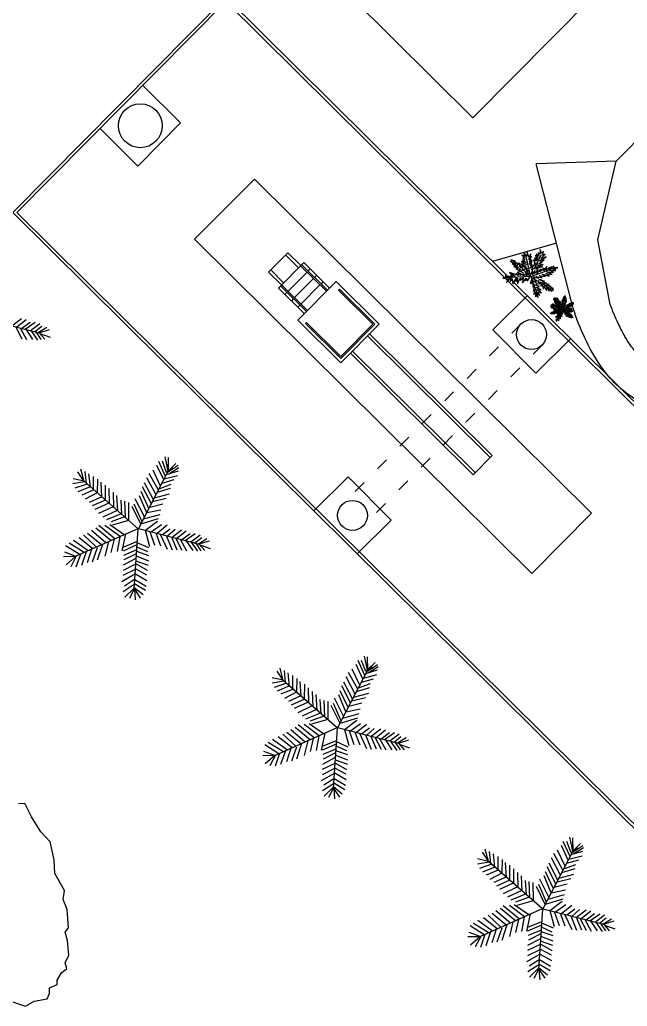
# Model space of a CAD drawing. Header units: millimetres. Extents: x 185 to 501, y 106 to 528.
# Drawn here: x 293.37 to 313.43, y 155.45 to 187.99 of the extents above; entities that cross this region are included whole.
import ezdxf

# ---------------------------------------------------------------- set-up
doc = ezdxf.new("R2010")
doc.units = ezdxf.units.MM
doc.linetypes.add('ACAD_ISO03W100', pattern=[30, 12, -18])
for name, color, linetype in [('aceras', 7, 'Continuous'), ('arboles', 84, 'Continuous'), ('columnas', 170, 'Continuous'), ('MUEBLES', 33, 'Continuous'), ('pavimento', 252, 'Continuous')]:
    doc.layers.add(name, color=color, linetype=linetype)
doc.layers.add('Paredes', color=141, linetype='Continuous', lineweight=9)

msp = doc.modelspace()

# ---------------------------------------------------------------- hatches: boundary and pattern name
at = {"layer": 'Paredes'}
h = msp.add_hatch(dxfattribs=at)
h.set_pattern_fill('AR-SAND', color=256, scale=0.1, style=0)
h.set_pattern_definition([(37.5, (-2162.957, 17.1855), (-0.160003, 4.8941324), [0, -3.8608, 0, -4.318, 0, -4.1275]), (7.5, (-2162.957, 17.1855), (4.495233, 7.168251), [0, -2.0828, 0, -3.4798, 0, -1.3335]), (327.5, (-2166.081, 17.1855), (7.909924, 0.014372), [0, -1.27, 0, -4.572, 0, -5.969]), (317.5, (-2166.081, 17.1855), (7.635565, 2.229293), [0, -0.635, 0, -2.9972, 0, -3.429])])
edge = h.paths.add_edge_path()
edge.add_spline(control_points=[(329.163, 209.759), (329.769, 209.758), (331.679, 209.374), (333.188, 205.317), (334.541, 200.963), (333.991, 195.497), (329.105, 192.643), (330.18, 186.77), (334.028, 181.379), (341.571, 182.837), (347.715, 185.41), (350.943, 192.267), (345.013, 196.362), (341.002, 201.852), (340.823, 209.281), (344.738, 211.852), (349.254, 210.173), (352.059, 203.967), (357.894, 206.923), (359.013, 211.66), (358.772, 215.872), (357.263, 219.898), (353.753, 220.348), (352.079, 225.331), (353.828, 231.651), (358.644, 231.789), (361.226, 231.902), (363.18, 233.645), (366.499, 235.216), (366.131, 239.585), (363.726, 244.777), (361.783, 252.598), (355.323, 252.096), (350.842, 251.157), (351.678, 246.816), (352.206, 242.343), (349.289, 237.742), (345.789, 237.071), (344.999, 237.127)], knot_values=[126.800992, 126.800992, 126.800992, 126.800992, 128.552041, 132.302534, 138.232433, 143.028847, 147.14407, 153.309299, 157.961529, 165.761725, 172.843208, 178.590264, 183.713167, 191.652281, 199.550118, 202.153336, 203.993395, 213.278166, 216.611939, 220.52306, 227.040192, 229.640637, 232.242468, 236.304441, 243.607556, 247.723547, 249.600713, 251.118572, 255.427198, 259.388599, 262.330603, 273.582082, 276.727203, 281.527369, 283.853486, 288.505719, 295.449959, 297.74183, 297.74183, 297.74183, 297.74183], degree=3, periodic=0)
edge.add_line((344.999, 237.127), (343.657, 237.512))
edge.add_spline(control_points=[(343.657, 237.512), (343.591, 237.551), (342.465, 238.286), (341.526, 242.294), (343.136, 246.067), (341.978, 251.035), (337.528, 250.743), (334.813, 248.747), (331.956, 245.751), (327.658, 248.749), (327.085, 252.781), (324.994, 256.53), (321.298, 257.351), (317.727, 255.69), (314.381, 252.642), (313.89, 246.209), (319.216, 245.896), (323.552, 245.976), (327.203, 241.87), (328.145, 236.119), (324.858, 232.176), (320.085, 231.24), (317.483, 235.427), (312.581, 235.845), (308.455, 231.987), (311.862, 228.592), (312.568, 224.628), (312.107, 220.627), (308.67, 217.752), (310.827, 212.931), (312.025, 208.248), (314.954, 207.066), (315.627, 206.878)], knot_values=[2.907855, 2.907855, 2.907855, 2.907855, 3.150612, 7.195867, 12.953348, 16.263104, 19.888382, 23.642714, 27.036791, 30.428875, 36.324389, 39.357134, 42.52297, 46.572713, 50.687936, 56.155626, 60.647938, 63.940117, 69.206529, 75.27202, 79.883863, 83.277941, 88.074352, 92.521984, 96.637211, 101.065548, 104.030498, 108.826912, 112.507027, 115.471977, 123.273315, 125.37104, 125.37104, 125.37104, 125.37104], degree=3, periodic=0)
edge.add_spline(control_points=[(315.627, 206.878), (315.799, 206.792), (316.265, 206.559), (316.994, 206.463), (317.798, 206.497), (318.574, 206.523), (319.583, 206.096), (320.582, 205.804), (321.63, 205.921), (322.302, 206.143), (322.76, 206.317), (322.932, 206.382)], knot_values=[0, 0, 0, 0, 0.574846, 1.559232, 2.150533, 3.003289, 3.84311, 5.407574, 6.052016, 6.972857, 7.523573, 7.523573, 7.523573, 7.523573], degree=3, periodic=0)
edge.add_spline(control_points=[(322.932, 206.382), (322.933, 206.383), (324.004, 207.066), (325.387, 208.484), (327.149, 209.374), (327.787, 209.559)], knot_values=[299.106215, 299.106215, 299.106215, 299.106215, 299.110488, 302.953821, 304.929743, 304.929743, 304.929743, 304.929743], degree=3, periodic=0)
edge.add_line((327.787, 209.559), (329.163, 209.759))
h.paths.add_polyline_path([(328.219, 216.885), (326.843, 216.69, -1.682486), (330.764, 223.697), (331.32, 222.412, -0.402923)], flags=16)
h.paths.add_polyline_path([(336.161, 223.833), (335.751, 225.161, -0.49838), (342.828, 233.073), (344.194, 232.813, -1.570148)], flags=16)

# ---------------------------------------------------------------- linework, layer by layer
at = {"layer": 'aceras'}
for p, q in [((293.142, 181.63), (300.179, 188.735)), ((293.283, 181.631), (300.18, 188.593)), ((300.179, 188.735), (315.809, 173.252)), ((300.18, 188.593), (315.739, 173.181)), ((293.142, 181.63), (314.455, 160.518)), ((293.283, 181.631), (314.455, 160.659)), ((311.094, 180.615), (308.976, 180.021)), ((302.751, 179.985), (301.915, 179.141)), ((303.603, 179.14), (302.751, 179.985)), ((302.858, 179.667), (302.233, 179.036)), ((302.964, 179.774), (302.893, 179.703)), ((303.071, 179.456), (302.446, 178.825)), ((303.818, 179.358), (302.552, 178.079)), ((303.177, 179.563), (303.106, 179.492)), ((303.39, 179.352), (303.32, 179.28)), ((303.818, 179.358), (305.239, 177.95)), ((302.767, 178.297), (301.915, 179.141)), ((303.284, 179.245), (302.66, 178.614)), ((302.198, 179.001), (302.128, 178.93)), ((302.411, 178.79), (302.341, 178.719)), ((302.624, 178.579), (302.554, 178.508)), ((302.552, 178.079), (303.973, 176.672)), ((305.239, 177.95), (303.973, 176.672))]:
    msp.add_line(p, q, dxfattribs=at)
at = {"layer": 'arboles', "linetype": 'Continuous'}
for p, q in [((309.954, 179.701), (309.653, 180.006)), ((310.248, 179.526), (310.083, 180.215)), ((310.361, 179.778), (310.6, 180.249)), ((310.248, 179.526), (311.092, 179.825)), ((310.248, 179.526), (309.368, 179.481)), ((310.248, 179.526), (310.446, 178.955)), ((310.57, 179.337), (310.904, 179.103)), ((311.201, 178.553), (311.061, 178.768)), ((311.28, 178.444), (311.358, 178.874)), ((311.135, 178.363), (310.934, 178.309)), ((311.28, 178.444), (310.949, 178.542)), ((311.28, 178.444), (311.086, 178.062)), ((311.28, 178.444), (311.57, 178.39)), ((311.28, 178.444), (311.61, 178.171)), ((311.438, 178.535), (311.618, 178.619)), ((292.008, 178.179), (294.019, 177.666)), ((293.117, 177.896), (293.432, 178.14)), ((293.274, 177.856), (293.589, 178.103)), ((293.231, 177.867), (293.439, 177.467)), ((293.39, 177.826), (293.6, 177.442)), ((293.439, 177.814), (293.716, 178.018)), ((293.556, 177.784), (293.883, 178.014)), ((293.583, 177.777), (293.799, 177.447)), ((293.733, 177.739), (294.041, 177.971)), ((293.753, 177.733), (293.961, 177.425)), ((293.873, 177.703), (294.098, 177.882)), ((293.987, 177.674), (294.271, 177.849)), ((294.012, 177.667), (294.359, 177.775)), ((293.907, 177.694), (294.07, 177.446)), ((294.014, 177.667), (294.199, 177.449)), ((294.039, 177.638), (294.38, 177.516)), ((298.277, 173.099), (298.175, 173.567)), ((298.271, 173.125), (298.279, 173.544)), ((295.497, 172.762), (295.389, 173.166)), ((298.127, 172.81), (297.903, 173.288)), ((298.188, 172.928), (297.963, 173.422)), ((298.223, 173.054), (298.084, 173.425)), ((298.274, 173.074), (298.604, 173.295)), ((298.286, 173.116), (298.287, 173.321)), ((298.286, 173.116), (298.43, 173.225)), ((298.291, 173.121), (298.532, 173.353)), ((298.295, 173.015), (298.631, 173.222)), ((295.495, 172.768), (295.134, 172.848)), ((295.494, 172.771), (295.293, 173.073)), ((295.574, 172.694), (295.533, 173.091)), ((295.705, 172.579), (295.66, 173.014)), ((295.81, 172.487), (295.81, 172.925)), ((295.943, 172.371), (295.953, 172.831)), ((297.301, 171.214), (298.286, 173.116)), ((297.872, 172.317), (297.571, 172.88)), ((297.953, 172.474), (297.651, 173.025)), ((298.023, 172.609), (297.773, 173.136)), ((298.143, 172.841), (298.587, 172.955)), ((298.222, 172.993), (298.611, 173.109)), ((298.286, 173.116), (298.223, 173.054)), ((295.516, 172.745), (295.131, 172.677)), ((295.6, 172.672), (295.196, 172.535)), ((295.703, 172.581), (295.293, 172.414)), ((297.279, 171.199), (295.506, 172.754)), ((296.089, 172.243), (296.057, 172.733)), ((296.201, 172.144), (296.202, 172.642)), ((296.335, 172.027), (296.329, 172.523)), ((297.719, 172.022), (297.427, 172.584)), ((297.787, 172.153), (297.497, 172.713)), ((297.915, 172.401), (298.353, 172.537)), ((297.976, 172.519), (298.378, 172.665)), ((298.074, 172.707), (298.477, 172.822)), ((295.819, 172.479), (295.418, 172.312)), ((295.934, 172.379), (295.536, 172.173)), ((296.079, 172.252), (295.669, 172.07)), ((296.478, 171.901), (296.466, 172.404)), ((296.609, 171.786), (296.58, 172.296)), ((297.489, 171.59), (297.186, 172.184)), ((297.567, 171.728), (297.327, 172.286)), ((297.639, 171.867), (297.38, 172.423)), ((297.756, 172.094), (298.207, 172.207)), ((297.82, 172.217), (298.316, 172.346)), ((296.202, 172.144), (295.762, 171.951)), ((296.313, 172.046), (295.853, 171.835)), ((296.454, 171.922), (295.978, 171.699)), ((296.745, 171.667), (296.717, 172.138)), ((296.864, 171.563), (296.842, 172.104)), ((296.978, 171.463), (296.974, 172.069)), ((297.37, 171.348), (297.081, 171.936)), ((297.411, 171.426), (297.153, 172.005)), ((297.663, 171.913), (298.094, 172.025)), ((296.592, 171.802), (296.121, 171.582)), ((296.721, 171.688), (296.234, 171.492)), ((296.833, 171.59), (296.388, 171.425)), ((297.376, 171.359), (297.955, 171.535)), ((297.462, 171.525), (298.005, 171.674)), ((297.569, 171.731), (298.034, 171.828)), ((297.267, 171.201), (295.23, 170.289)), ((296.383, 170.806), (295.888, 171.215)), ((296.517, 170.866), (295.983, 171.301)), ((296.684, 170.94), (296.187, 171.308)), ((296.822, 171.002), (296.346, 171.332)), ((296.969, 171.471), (296.431, 171.317)), ((297.292, 171.207), (299.303, 170.694)), ((297.523, 171.148), (297.921, 171.454)), ((297.712, 171.1), (298.049, 171.34)), ((297.908, 171.05), (298.244, 171.325)), ((298.083, 171.005), (298.344, 171.201)), ((295.785, 170.538), (295.331, 170.902)), ((295.907, 170.592), (295.481, 170.994)), ((296.077, 170.669), (295.612, 171.043)), ((296.218, 170.732), (295.74, 171.139)), ((296.673, 170.935), (296.586, 170.451)), ((296.865, 171.022), (296.748, 170.468)), ((297.273, 171.194), (297.145, 169.205)), ((297.515, 171.15), (297.659, 170.618)), ((297.667, 171.111), (297.825, 170.655)), ((297.862, 171.061), (298.02, 170.64)), ((298.009, 171.024), (298.24, 170.522)), ((298.211, 170.972), (298.401, 170.502)), ((298.252, 170.962), (298.501, 171.18)), ((298.387, 170.927), (298.561, 170.505)), ((298.401, 170.924), (298.716, 171.168)), ((298.515, 170.895), (298.723, 170.495)), ((298.558, 170.884), (298.873, 171.131)), ((298.723, 170.842), (299, 171.046)), ((298.84, 170.812), (299.167, 171.042)), ((299.017, 170.767), (299.325, 170.999)), ((299.157, 170.731), (299.382, 170.91)), ((299.271, 170.702), (299.555, 170.877)), ((295.353, 170.344), (294.887, 170.638)), ((295.501, 170.41), (295, 170.72)), ((295.631, 170.469), (295.145, 170.815)), ((295.756, 170.561), (295.604, 170.079)), ((295.934, 170.568), (295.768, 170.099)), ((296.101, 170.679), (295.935, 170.163)), ((296.303, 170.77), (296.184, 170.292)), ((296.487, 170.852), (296.386, 170.417)), ((297.246, 170.773), (296.777, 170.583)), ((297.239, 170.666), (296.784, 170.463)), ((297.235, 170.606), (297.587, 170.449)), ((297.244, 170.745), (297.629, 170.575)), ((298.673, 170.854), (298.884, 170.47)), ((298.867, 170.805), (299.083, 170.476)), ((299.037, 170.761), (299.244, 170.454)), ((299.19, 170.722), (299.354, 170.474)), ((299.295, 170.696), (299.643, 170.803)), ((299.298, 170.695), (299.483, 170.477)), ((299.322, 170.666), (299.664, 170.544)), ((295.235, 170.283), (294.816, 170.273)), ((295.221, 170.285), (294.857, 170.423)), ((295.219, 170.282), (294.904, 170.007)), ((295.24, 170.294), (295.057, 169.944)), ((295.375, 170.354), (295.227, 169.931)), ((295.565, 170.439), (295.409, 169.986)), ((297.229, 170.502), (296.802, 170.32)), ((297.22, 170.373), (296.811, 170.169)), ((297.216, 170.304), (297.619, 170.143)), ((297.226, 170.456), (297.621, 170.319)), ((297.198, 170.028), (296.784, 169.823)), ((297.21, 170.217), (296.786, 169.993)), ((297.205, 170.143), (297.613, 170.001)), ((297.218, 170.038), (297.583, 169.829)), ((297.177, 169.699), (296.747, 169.452)), ((297.187, 169.854), (296.78, 169.653)), ((297.188, 169.882), (297.559, 169.683)), ((297.198, 169.711), (297.57, 169.493)), ((297.155, 169.357), (296.793, 169.122)), ((297.165, 169.521), (296.834, 169.308)), ((297.149, 169.264), (297.446, 169.026)), ((297.157, 169.392), (297.53, 169.168)), ((297.176, 169.528), (297.546, 169.307)), ((297.147, 169.241), (296.846, 168.943)), ((297.144, 169.199), (296.994, 168.899)), ((297.146, 169.225), (297.351, 168.912)), ((297.162, 169.201), (297.189, 168.858)), ((304.854, 166.529), (304.752, 166.998)), ((304.848, 166.556), (304.856, 166.975)), ((304.704, 166.24), (304.48, 166.719)), ((304.765, 166.358), (304.541, 166.852)), ((304.8, 166.484), (304.661, 166.855)), ((304.852, 166.504), (305.181, 166.725)), ((304.863, 166.547), (304.864, 166.751)), ((304.863, 166.547), (305.007, 166.655)), ((304.869, 166.551), (305.109, 166.783)), ((304.872, 166.445), (305.208, 166.653)), ((302.071, 166.202), (301.87, 166.503)), ((302.074, 166.192), (301.966, 166.597)), ((302.151, 166.124), (302.11, 166.521)), ((302.282, 166.01), (302.237, 166.444)), ((302.388, 165.917), (302.387, 166.355)), ((303.878, 164.644), (304.863, 166.547)), ((304.53, 165.904), (304.228, 166.455)), ((304.6, 166.039), (304.35, 166.566)), ((304.72, 166.271), (305.164, 166.386)), ((304.799, 166.423), (305.188, 166.54)), ((304.863, 166.547), (304.8, 166.484)), ((302.093, 166.175), (301.708, 166.108)), ((302.072, 166.198), (301.712, 166.278)), ((302.177, 166.102), (301.773, 165.965)), ((302.28, 166.012), (301.87, 165.844)), ((303.856, 164.629), (302.083, 166.184)), ((302.52, 165.801), (302.53, 166.261)), ((302.666, 165.673), (302.634, 166.163)), ((302.778, 165.574), (302.78, 166.073)), ((304.296, 165.452), (304.004, 166.014)), ((304.364, 165.583), (304.074, 166.143)), ((304.449, 165.747), (304.148, 166.31)), ((304.554, 165.949), (304.955, 166.095)), ((304.651, 166.137), (305.054, 166.252)), ((302.396, 165.91), (301.995, 165.742)), ((302.511, 165.809), (302.113, 165.603)), ((302.656, 165.682), (302.247, 165.5)), ((302.912, 165.457), (302.906, 165.953)), ((303.055, 165.331), (303.043, 165.834)), ((303.187, 165.216), (303.157, 165.726)), ((304.144, 165.158), (303.905, 165.716)), ((304.216, 165.297), (303.957, 165.853)), ((304.397, 165.647), (304.893, 165.777)), ((304.492, 165.831), (304.93, 165.967)), ((302.779, 165.574), (302.339, 165.381)), ((302.89, 165.477), (302.43, 165.265)), ((303.032, 165.352), (302.555, 165.129)), ((303.322, 165.097), (303.294, 165.568)), ((303.441, 164.993), (303.419, 165.534)), ((303.555, 164.893), (303.551, 165.499)), ((303.948, 164.778), (303.658, 165.366)), ((303.988, 164.857), (303.73, 165.435)), ((304.066, 165.021), (303.763, 165.614)), ((304.24, 165.343), (304.671, 165.455)), ((304.334, 165.524), (304.785, 165.637)), ((303.169, 165.232), (302.698, 165.012)), ((303.298, 165.118), (302.811, 164.922)), ((303.41, 165.02), (302.965, 164.856)), ((304.039, 164.955), (304.582, 165.104)), ((304.146, 165.161), (304.611, 165.258)), ((303.095, 164.296), (302.56, 164.731)), ((303.261, 164.37), (302.764, 164.739)), ((303.399, 164.432), (302.923, 164.762)), ((303.546, 164.901), (303.008, 164.747)), ((303.954, 164.79), (304.532, 164.965)), ((304.1, 164.578), (304.498, 164.884)), ((304.289, 164.53), (304.626, 164.77)), ((304.485, 164.48), (304.821, 164.755)), ((303.844, 164.631), (301.807, 163.719)), ((302.484, 164.023), (302.058, 164.424)), ((302.654, 164.099), (302.189, 164.473)), ((302.795, 164.162), (302.318, 164.569)), ((302.96, 164.236), (302.465, 164.645)), ((303.25, 164.366), (303.163, 163.882)), ((303.443, 164.452), (303.325, 163.898)), ((303.851, 164.624), (303.722, 162.635)), ((303.869, 164.637), (305.88, 164.124)), ((304.092, 164.58), (304.236, 164.048)), ((304.244, 164.541), (304.402, 164.085)), ((304.439, 164.492), (304.597, 164.07)), ((304.586, 164.454), (304.817, 163.952)), ((304.66, 164.435), (304.921, 164.631)), ((304.788, 164.402), (304.978, 163.932)), ((304.829, 164.392), (305.079, 164.61)), ((304.978, 164.354), (305.293, 164.598)), ((305.135, 164.314), (305.45, 164.561)), ((305.3, 164.272), (305.577, 164.476)), ((305.417, 164.242), (305.744, 164.472)), ((305.594, 164.197), (305.902, 164.429)), ((301.93, 163.775), (301.464, 164.068)), ((302.078, 163.841), (301.578, 164.15)), ((302.208, 163.899), (301.722, 164.245)), ((302.362, 163.968), (301.908, 164.332)), ((302.678, 164.109), (302.513, 163.593)), ((302.88, 164.2), (302.761, 163.722)), ((303.064, 164.282), (302.963, 163.847)), ((303.823, 164.203), (303.354, 164.013)), ((303.816, 164.096), (303.361, 163.893)), ((303.812, 164.037), (304.164, 163.879)), ((303.821, 164.175), (304.206, 164.005)), ((304.964, 164.358), (305.138, 163.935)), ((305.092, 164.325), (305.3, 163.925)), ((305.251, 164.284), (305.461, 163.9)), ((305.444, 164.235), (305.66, 163.906)), ((305.614, 164.192), (305.822, 163.884)), ((305.734, 164.161), (305.959, 164.34)), ((305.767, 164.152), (305.931, 163.904)), ((305.848, 164.132), (306.132, 164.308)), ((305.872, 164.126), (306.22, 164.233)), ((305.875, 164.125), (306.06, 163.907)), ((305.9, 164.096), (306.241, 163.974)), ((301.812, 163.713), (301.394, 163.704)), ((301.799, 163.715), (301.434, 163.853)), ((301.796, 163.713), (301.481, 163.438)), ((301.817, 163.724), (301.634, 163.375)), ((301.953, 163.784), (301.805, 163.361)), ((302.142, 163.869), (301.986, 163.416)), ((302.333, 163.991), (302.181, 163.509)), ((302.511, 163.998), (302.345, 163.529)), ((303.806, 163.932), (303.379, 163.75)), ((303.797, 163.803), (303.388, 163.6)), ((303.793, 163.734), (304.196, 163.573)), ((303.803, 163.886), (304.198, 163.749)), ((303.775, 163.458), (303.361, 163.253)), ((303.787, 163.647), (303.363, 163.423)), ((303.783, 163.573), (304.19, 163.431)), ((303.796, 163.468), (304.161, 163.26)), ((303.754, 163.129), (303.324, 162.882)), ((303.764, 163.284), (303.357, 163.083)), ((303.766, 163.312), (304.136, 163.113)), ((303.775, 163.141), (304.147, 162.924)), ((303.732, 162.787), (303.37, 162.552)), ((303.742, 162.952), (303.411, 162.738)), ((303.734, 162.822), (304.107, 162.598)), ((303.753, 162.958), (304.123, 162.737)), ((303.724, 162.671), (303.424, 162.374)), ((303.721, 162.629), (303.571, 162.329)), ((303.723, 162.655), (303.928, 162.342)), ((303.726, 162.694), (304.023, 162.456)), ((303.739, 162.631), (303.766, 162.288)), ((293.537, 162.14), (293.336, 162.127)), ((293.761, 161.698), (293.537, 162.14)), ((294.067, 161.203), (293.761, 161.698)), ((294.373, 160.873), (294.067, 161.203)), ((294.51, 160.279), (294.373, 160.873)), ((311.542, 160.385), (311.317, 160.88)), ((311.577, 160.511), (311.437, 160.883)), ((311.63, 160.557), (311.528, 161.025)), ((311.625, 160.583), (311.632, 161.002)), ((311.645, 160.578), (311.886, 160.81)), ((308.848, 160.229), (308.646, 160.53)), ((308.85, 160.219), (308.743, 160.624)), ((308.928, 160.152), (308.886, 160.548)), ((309.059, 160.037), (309.014, 160.472)), ((310.655, 158.671), (311.639, 160.574)), ((311.307, 159.931), (311.004, 160.483)), ((311.376, 160.066), (311.126, 160.594)), ((311.481, 160.268), (311.257, 160.746)), ((311.575, 160.451), (311.964, 160.567)), ((311.639, 160.574), (311.577, 160.511)), ((311.628, 160.531), (311.958, 160.753)), ((311.639, 160.574), (311.64, 160.779)), ((311.639, 160.574), (311.784, 160.682)), ((311.649, 160.473), (311.984, 160.68)), ((294.534, 159.824), (294.51, 160.279)), ((308.87, 160.203), (308.485, 160.135)), ((308.849, 160.225), (308.488, 160.306)), ((308.953, 160.129), (308.549, 159.993)), ((310.633, 158.656), (308.859, 160.212)), ((309.164, 159.944), (309.163, 160.382)), ((309.297, 159.828), (309.307, 160.288)), ((309.442, 159.701), (309.411, 160.19)), ((311.14, 159.61), (310.851, 160.17)), ((311.225, 159.774), (310.924, 160.338)), ((311.428, 160.165), (311.83, 160.28)), ((311.497, 160.298), (311.941, 160.413)), ((294.852, 159.266), (294.534, 159.824)), ((309.056, 160.039), (308.646, 159.872)), ((309.173, 159.937), (308.771, 159.769)), ((309.287, 159.836), (308.889, 159.631)), ((309.555, 159.602), (309.556, 160.1)), ((309.688, 159.484), (309.683, 159.98)), ((309.832, 159.359), (309.819, 159.861)), ((310.993, 159.324), (310.734, 159.881)), ((311.073, 159.48), (310.78, 160.042)), ((311.174, 159.674), (311.669, 159.804)), ((311.269, 159.858), (311.706, 159.995)), ((311.33, 159.976), (311.732, 160.122)), ((309.432, 159.709), (309.023, 159.527)), ((309.555, 159.601), (309.116, 159.408)), ((309.666, 159.504), (309.207, 159.292)), ((309.963, 159.244), (309.933, 159.753)), ((310.098, 159.125), (310.07, 159.596)), ((310.217, 159.021), (310.196, 159.561)), ((310.331, 158.92), (310.327, 159.526)), ((310.843, 159.048), (310.54, 159.641)), ((310.921, 159.185), (310.681, 159.743)), ((311.016, 159.37), (311.447, 159.483)), ((311.11, 159.551), (311.561, 159.664)), ((294.81, 158.964), (294.852, 159.266)), ((309.808, 159.38), (309.331, 159.156)), ((309.945, 159.259), (309.475, 159.04)), ((310.724, 158.806), (310.435, 159.393)), ((310.765, 158.884), (310.506, 159.463)), ((310.922, 159.189), (311.387, 159.285)), ((294.94, 158.638), (294.81, 158.964)), ((310.075, 159.146), (309.587, 158.949)), ((310.187, 159.047), (309.741, 158.883)), ((310.322, 158.928), (309.784, 158.775)), ((310.73, 158.817), (311.308, 158.993)), ((310.816, 158.982), (311.359, 159.131)), ((310.877, 158.605), (311.275, 158.912)), ((294.988, 158.036), (294.94, 158.638)), ((310.62, 158.659), (308.584, 157.747)), ((309.571, 158.189), (309.094, 158.597)), ((309.737, 158.263), (309.241, 158.673)), ((309.871, 158.323), (309.336, 158.758)), ((310.037, 158.398), (309.541, 158.766)), ((310.176, 158.46), (309.699, 158.789)), ((310.627, 158.652), (310.498, 156.663)), ((310.646, 158.664), (312.656, 158.151)), ((310.868, 158.608), (311.013, 158.076)), ((311.02, 158.569), (311.179, 158.112)), ((311.065, 158.557), (311.402, 158.798)), ((311.215, 158.519), (311.373, 158.098)), ((311.261, 158.507), (311.597, 158.782)), ((311.437, 158.463), (311.698, 158.659)), ((311.605, 158.419), (311.855, 158.637)), ((311.755, 158.381), (312.069, 158.626)), ((311.911, 158.341), (312.227, 158.589)), ((312.076, 158.299), (312.353, 158.503)), ((308.855, 157.868), (308.354, 158.178)), ((308.985, 157.926), (308.498, 158.273)), ((309.139, 157.995), (308.685, 158.359)), ((309.261, 158.05), (308.835, 158.452)), ((309.431, 158.126), (308.966, 158.501)), ((309.657, 158.227), (309.538, 157.75)), ((309.841, 158.31), (309.74, 157.875)), ((310.027, 158.393), (309.94, 157.909)), ((310.219, 158.479), (310.102, 157.926)), ((310.6, 158.23), (310.131, 158.04)), ((310.598, 158.202), (310.982, 158.033)), ((311.362, 158.482), (311.594, 157.979)), ((311.565, 158.43), (311.755, 157.959)), ((311.74, 158.385), (311.915, 157.962)), ((311.869, 158.352), (312.076, 157.952)), ((312.027, 158.312), (312.238, 157.928)), ((312.193, 158.269), (312.52, 158.5)), ((312.22, 158.262), (312.436, 157.933)), ((312.37, 158.224), (312.679, 158.457)), ((312.391, 158.219), (312.598, 157.911)), ((312.51, 158.188), (312.735, 158.368)), ((312.544, 158.18), (312.708, 157.931)), ((312.624, 158.159), (312.909, 158.335)), ((312.649, 158.153), (312.997, 158.26)), ((294.878, 157.887), (294.988, 158.036)), ((294.95, 157.61), (294.878, 157.887)), ((308.575, 157.743), (308.211, 157.881)), ((308.707, 157.802), (308.241, 158.096)), ((308.918, 157.897), (308.763, 157.443)), ((309.109, 158.019), (308.958, 157.537)), ((309.287, 158.025), (309.122, 157.556)), ((309.454, 158.137), (309.289, 157.62)), ((310.593, 158.124), (310.137, 157.921)), ((310.582, 157.96), (310.155, 157.778)), ((310.579, 157.913), (310.974, 157.776)), ((310.589, 158.064), (310.941, 157.906)), ((312.652, 158.152), (312.836, 157.935)), ((312.676, 158.124), (313.017, 158.001)), ((294.993, 157.132), (294.95, 157.61)), ((308.588, 157.74), (308.17, 157.731)), ((308.573, 157.74), (308.257, 157.465)), ((308.594, 157.751), (308.41, 157.402)), ((308.729, 157.812), (308.581, 157.388)), ((310.564, 157.674), (310.139, 157.45)), ((310.574, 157.831), (310.165, 157.627)), ((310.559, 157.6), (310.966, 157.459)), ((310.569, 157.762), (310.973, 157.6)), ((310.54, 157.311), (310.134, 157.111)), ((310.552, 157.486), (310.138, 157.281)), ((310.542, 157.339), (310.913, 157.141)), ((310.572, 157.496), (310.937, 157.287)), ((294.869, 156.883), (294.993, 157.132)), ((294.93, 156.689), (294.869, 156.883)), ((310.53, 157.156), (310.101, 156.91)), ((310.519, 156.979), (310.187, 156.765)), ((310.529, 156.986), (310.9, 156.765)), ((310.551, 157.168), (310.924, 156.951)), ((294.611, 156.303), (294.756, 156.55)), ((294.756, 156.55), (294.93, 156.689)), ((310.508, 156.814), (310.147, 156.58)), ((310.501, 156.698), (310.2, 156.401)), ((310.498, 156.656), (310.348, 156.357)), ((310.5, 156.682), (310.704, 156.369)), ((310.502, 156.721), (310.8, 156.483)), ((310.51, 156.849), (310.883, 156.625)), ((310.515, 156.658), (310.543, 156.316)), ((294.613, 156.159), (294.611, 156.303)), ((294.351, 155.868), (294.355, 156.052)), ((294.355, 156.052), (294.613, 156.159)), ((292.532, 155.796), (293.563, 155.445)), ((293.563, 155.445), (293.851, 155.61)), ((293.851, 155.61), (294.282, 155.693)), ((294.282, 155.693), (294.351, 155.868))]:
    msp.add_line(p, q, dxfattribs=at)
at = {"layer": 'arboles', "linetype": 'Continuous', "flags": 128}
for points in [[(310.27, 179.407), (310.226, 179.295), (310.294, 179.342), (310.294, 179.268), (310.325, 179.299), (310.317, 179.168), (310.344, 179.194), (310.338, 179.038), (310.367, 179.082), (310.35, 178.93), (310.386, 179.002), (310.41, 178.852), (310.423, 178.945), (310.491, 178.827), (310.462, 178.953), (310.541, 178.903), (310.458, 179.003), (310.603, 178.984), (310.431, 179.076), (310.588, 179.086), (310.417, 179.16), (310.53, 179.187), (310.383, 179.245), (310.47, 179.266), (310.336, 179.374), (310.45, 179.372), (310.29, 179.471), (310.394, 179.461), (310.31, 179.523), (310.504, 179.461), (310.424, 179.521), (310.615, 179.482), (310.52, 179.55), (310.735, 179.521), (310.62, 179.597), (310.849, 179.536), (310.746, 179.615), (310.945, 179.591), (310.771, 179.677), (310.997, 179.65), (310.874, 179.722), (311.075, 179.722), (310.986, 179.757), (311.139, 179.812), (310.99, 179.815), (311.007, 179.876), (310.922, 179.782), (310.928, 179.847), (310.856, 179.753), (310.858, 179.832), (310.754, 179.726), (310.773, 179.853), (310.663, 179.707), (310.685, 179.801), (310.543, 179.67), (310.584, 179.774), (310.441, 179.624), (310.485, 179.753), (310.361, 179.608), (310.377, 179.722), (310.292, 179.573), (310.321, 179.679), (310.267, 179.614), (310.325, 179.792), (310.263, 179.742), (310.346, 179.894), (310.224, 179.801), (310.292, 179.927), (310.234, 179.871), (310.294, 180.053), (310.194, 179.927), (310.263, 180.072), (310.199, 180.012), (310.269, 180.19), (310.182, 180.078), (310.246, 180.273), (310.176, 180.155), (310.126, 180.325), (310.13, 180.196), (310.006, 180.312), (310.06, 180.188), (309.948, 180.225), (310.047, 180.138), (309.981, 180.14), (310.062, 180.065), (309.973, 180.076), (310.088, 179.981), (309.925, 180.016), (310.105, 179.914), (309.909, 179.944), (310.097, 179.851), (309.954, 179.871), (310.139, 179.786), (310.035, 179.796), (310.191, 179.699), (310.087, 179.716), (310.207, 179.601), (310.141, 179.62)], [(310.402, 179.774), (310.487, 179.771), (310.406, 179.815), (310.53, 179.807), (310.425, 179.844), (310.627, 179.836), (310.468, 179.882), (310.648, 179.907), (310.48, 179.925), (310.625, 179.983), (310.545, 179.979), (310.69, 180.075), (310.536, 180.037), (310.751, 180.17), (310.58, 180.118), (310.72, 180.261), (310.644, 180.219), (310.663, 180.358), (310.609, 180.281), (310.559, 180.406), (310.553, 180.267), (310.488, 180.305), (310.511, 180.193), (310.424, 180.263), (310.491, 180.122), (310.387, 180.229), (310.462, 180.066), (310.363, 180.136), (310.433, 180.023), (310.336, 180.068), (310.395, 179.927), (310.356, 179.969), (310.375, 179.875)], [(309.999, 179.645), (309.83, 179.712), (309.886, 179.716), (309.766, 179.763), (309.813, 179.773), (309.681, 179.856), (309.772, 179.828), (309.633, 179.935), (309.714, 179.91), (309.56, 180.031), (309.633, 180.014), (309.606, 180.087), (309.707, 180.004), (309.705, 180.06), (309.743, 179.954), (309.778, 179.995), (309.803, 179.887), (309.861, 179.974), (309.869, 179.842), (309.906, 179.907), (309.907, 179.799), (309.954, 179.84), (309.975, 179.722), (310.017, 179.767), (310, 179.707)], [(310.207, 179.539), (310.035, 179.705), (310.122, 179.544), (309.987, 179.614), (310.027, 179.543), (309.805, 179.661), (309.926, 179.554), (309.764, 179.618), (309.834, 179.552), (309.54, 179.651), (309.728, 179.527), (309.573, 179.564), (309.677, 179.494), (309.399, 179.541), (309.513, 179.491), (309.324, 179.461), (309.505, 179.44), (309.44, 179.324), (309.586, 179.475), (309.562, 179.355), (309.635, 179.46), (309.656, 179.282), (309.768, 179.475), (309.753, 179.347), (309.809, 179.471), (309.811, 179.276), (309.901, 179.473), (309.905, 179.392), (309.992, 179.485), (309.971, 179.311), (310.093, 179.469), (310.06, 179.384), (310.147, 179.448), (310.131, 179.364), (310.21, 179.498)], [(310.481, 179.403), (310.52, 179.27), (310.549, 179.345), (310.585, 179.204), (310.593, 179.285), (310.665, 179.11), (310.676, 179.216), (310.763, 179.055), (310.763, 179.158), (310.848, 179.034), (310.833, 179.123), (310.935, 179.024), (310.935, 179.071), (310.989, 179.069), (310.909, 179.117), (310.993, 179.128), (310.835, 179.19), (310.914, 179.19), (310.75, 179.235), (310.856, 179.255), (310.669, 179.291), (310.773, 179.293), (310.624, 179.347), (310.7, 179.369), (310.533, 179.395), (310.601, 179.416), (310.514, 179.426)], [(311.336, 178.425), (311.373, 178.379), (311.369, 178.419), (311.4, 178.401), (311.395, 178.422), (311.448, 178.387), (311.444, 178.404), (311.508, 178.364), (311.497, 178.387), (311.557, 178.343), (311.535, 178.376), (311.605, 178.35), (311.568, 178.377), (311.635, 178.378), (311.574, 178.396), (311.614, 178.417), (311.552, 178.406), (311.596, 178.463), (311.515, 178.413), (311.549, 178.481), (311.476, 178.427), (311.492, 178.482), (311.432, 178.433), (311.444, 178.475), (311.366, 178.445), (311.394, 178.492), (311.314, 178.449), (311.343, 178.49), (311.297, 178.47), (311.37, 178.537), (311.325, 178.518), (311.388, 178.589), (311.336, 178.565), (311.401, 178.649), (311.34, 178.619), (311.422, 178.701), (311.364, 178.676), (311.422, 178.755), (311.343, 178.702), (311.409, 178.791), (311.349, 178.757), (311.398, 178.841), (311.362, 178.812), (311.376, 178.89), (311.338, 178.828), (311.316, 178.85), (311.335, 178.791), (311.31, 178.81), (311.332, 178.756), (311.299, 178.776), (311.318, 178.707), (311.269, 178.745), (311.304, 178.664), (311.27, 178.696), (311.291, 178.604), (311.257, 178.646), (311.286, 178.55), (311.242, 178.599), (311.273, 178.512), (311.229, 178.546), (311.271, 178.474), (311.234, 178.512), (311.248, 178.474), (311.187, 178.541), (311.193, 178.503), (311.149, 178.575), (311.158, 178.501), (311.122, 178.56), (311.131, 178.522), (311.069, 178.592), (311.098, 178.519), (311.053, 178.583), (311.063, 178.541), (311.005, 178.614), (311.031, 178.55), (310.965, 178.625), (310.997, 178.566), (310.913, 178.586), (310.969, 178.557), (310.89, 178.533), (310.955, 178.525), (310.912, 178.487), (310.973, 178.508), (310.956, 178.481), (311.007, 178.496), (310.981, 178.462), (311.05, 178.487), (310.995, 178.427), (311.082, 178.478), (311.022, 178.402), (311.107, 178.459), (311.064, 178.404), (311.144, 178.461), (311.115, 178.42), (311.193, 178.462), (311.161, 178.422), (311.239, 178.445), (311.214, 178.422)], [(311.213, 178.569), (311.235, 178.605), (311.197, 178.581), (311.23, 178.632), (311.189, 178.596), (311.241, 178.68), (311.183, 178.624), (311.216, 178.706), (311.168, 178.639), (311.179, 178.714), (311.161, 178.679), (311.156, 178.764), (311.135, 178.69), (311.13, 178.813), (311.111, 178.728), (311.084, 178.822), (311.083, 178.78), (311.029, 178.821), (311.049, 178.78), (310.984, 178.789), (311.041, 178.753), (311.01, 178.735), (311.063, 178.717), (311.012, 178.697), (311.088, 178.691), (311.017, 178.674), (311.104, 178.666), (311.05, 178.641), (311.115, 178.643), (311.073, 178.613), (311.147, 178.604), (311.12, 178.598), (311.164, 178.583)], [(311.17, 178.368), (311.101, 178.313), (311.113, 178.338), (311.063, 178.298), (311.071, 178.321), (311.003, 178.285), (311.038, 178.316), (310.958, 178.284), (310.989, 178.312), (310.901, 178.276), (310.925, 178.303), (310.888, 178.309), (310.948, 178.332), (310.924, 178.345), (310.977, 178.335), (310.968, 178.36), (311.02, 178.344), (310.997, 178.39), (311.055, 178.361), (311.037, 178.392), (311.083, 178.366), (311.077, 178.396), (311.131, 178.376), (311.122, 178.405), (311.144, 178.383)], [(311.265, 178.43), (311.153, 178.398), (311.242, 178.396), (311.18, 178.356), (311.219, 178.355), (311.116, 178.29), (311.19, 178.315), (311.124, 178.262), (311.169, 178.276), (311.056, 178.176), (311.154, 178.225), (311.101, 178.168), (311.155, 178.195), (311.068, 178.089), (311.117, 178.126), (311.084, 178.038), (311.137, 178.11), (311.17, 178.054), (311.141, 178.152), (311.187, 178.113), (311.16, 178.17), (311.24, 178.135), (311.185, 178.229), (311.236, 178.192), (311.197, 178.246), (311.28, 178.199), (311.219, 178.285), (311.254, 178.267), (311.236, 178.326), (311.304, 178.275), (311.267, 178.365), (311.295, 178.331), (311.289, 178.383), (311.321, 178.355), (311.283, 178.421)], [(311.31, 178.414), (311.348, 178.321), (311.354, 178.368), (311.384, 178.255), (311.397, 178.318), (311.408, 178.203), (311.432, 178.282), (311.454, 178.197), (311.458, 178.25), (311.486, 178.177), (311.495, 178.241), (311.529, 178.172), (311.536, 178.207), (311.59, 178.147), (311.578, 178.177), (311.639, 178.166), (311.573, 178.2), (311.618, 178.223), (311.552, 178.22), (311.586, 178.264), (311.532, 178.243), (311.565, 178.279), (311.492, 178.27), (311.546, 178.303), (311.457, 178.299), (311.509, 178.319), (311.468, 178.325), (311.488, 178.341), (311.431, 178.346), (311.478, 178.379), (311.391, 178.369), (311.432, 178.399), (311.377, 178.396)], [(311.389, 178.513), (311.454, 178.497), (311.43, 178.528), (311.498, 178.509), (311.466, 178.532), (311.557, 178.52), (311.515, 178.55), (311.604, 178.548), (311.561, 178.573), (311.634, 178.579), (311.592, 178.594), (311.659, 178.613), (311.639, 178.624), (311.653, 178.647), (311.613, 178.625), (311.629, 178.662), (311.565, 178.611), (311.584, 178.644), (311.525, 178.586), (311.542, 178.636), (311.482, 178.565), (311.506, 178.61), (311.447, 178.56), (311.456, 178.597), (311.405, 178.533), (311.413, 178.567), (311.387, 178.532)]]:
    msp.add_lwpolyline(points, dxfattribs=at)
at = {"layer": 'columnas', "color": 0, "linetype": 'ACAD_ISO03W100', "ltscale": 0.035}
for p, q in [((309.915, 177.951), (304.004, 171.984)), ((310.617, 177.255), (304.706, 171.288))]:
    msp.add_line(p, q, dxfattribs=at)
at = {"layer": 'columnas'}
for centre, radius in [((297.355, 184.493), 0.724), ((310.269, 177.606), 0.494), ((304.358, 171.639), 0.494)]:
    msp.add_circle(centre, radius, dxfattribs=at)
at = {"layer": 'MUEBLES'}
for p, q in [((303.498, 179.034), (302.645, 179.878)), ((303.533, 179.069), (302.68, 179.914)), ((302.838, 178.368), (301.985, 179.212)), ((302.873, 178.403), (302.02, 179.248)), ((303.931, 179.106), (303.895, 179.071)), ((303.895, 179.071), (305.027, 177.949)), ((303.931, 179.106), (305.098, 177.95)), ((302.84, 178.005), (302.805, 177.969)), ((302.805, 177.969), (303.972, 176.813)), ((302.84, 178.005), (303.972, 176.884)), ((305.098, 177.95), (303.972, 176.813)), ((305.027, 177.949), (303.972, 176.884))]:
    msp.add_line(p, q, dxfattribs=at)
at = {"layer": 'pavimento'}
for p, q in [((302.228, 190.803), (308.332, 184.757)), ((312.989, 189.459), (308.332, 184.757)), ((316.947, 187.246), (313.059, 183.322)), ((297.435, 185.822), (298.683, 184.585)), ((298.683, 184.585), (297.276, 183.164)), ((296.027, 184.401), (297.276, 183.164)), ((313.059, 183.322), (310.427, 183.242)), ((301.119, 182.736), (299.148, 180.747)), ((301.119, 182.736), (312.248, 171.712)), ((299.148, 180.747), (310.277, 169.722)), ((302.221, 180.307), (301.588, 179.667)), ((302.151, 180.236), (302.579, 179.812)), ((302.221, 180.307), (302.649, 179.883)), ((301.588, 179.667), (302.016, 179.243)), ((301.658, 179.738), (302.086, 179.314)), ((304.852, 177.56), (308.903, 173.547)), ((304.923, 177.631), (308.973, 173.618)), ((304.36, 177.062), (308.41, 173.05)), ((304.289, 176.991), (308.34, 172.979)), ((308.973, 173.618), (308.34, 172.979)), ((312.248, 171.712), (310.277, 169.722))]:
    msp.add_line(p, q, dxfattribs=at)
for points in [[(311.606, 178.597), (310.427, 183.242)], [(312.864, 178.602), (312.456, 180.735), (313.059, 183.322)], [(311.556, 177.466), (310.412, 176.33), (308.994, 177.758), (310.126, 178.882)], [(303.079, 171.787), (304.213, 172.913), (305.631, 171.485), (304.509, 170.37)]]:
    msp.add_lwpolyline(points, dxfattribs=at)
for points, knots in [([(316.724, 174.176), (316.478, 174.364), (315.958, 174.761), (314.938, 174.936), (313.775, 175.319), (312.733, 176.195), (312.087, 177.313), (311.755, 178.108), (311.63, 178.514), (311.606, 178.597)], [0, 0, 0, 0, 0.916554, 1.933265, 3.043882, 4.572879, 5.873815, 6.891698, 7.149821, 7.149821, 7.149821, 7.149821]), ([(317.453, 175.129), (317.334, 175.22), (317.199, 175.324), (316.894, 175.533), (316.726, 175.638), (316.439, 175.777), (316.343, 175.818), (316.161, 175.886), (316.073, 175.915), (315.822, 175.99), (315.67, 176.025), (315.415, 176.084), (315.311, 176.107), (315.123, 176.155), (315.032, 176.18), (314.776, 176.262), (314.623, 176.324), (314.21, 176.539), (313.937, 176.76), (313.585, 177.175), (313.466, 177.348), (313.28, 177.669), (313.21, 177.803), (313.036, 178.164), (312.942, 178.384), (312.864, 178.602)], [0, 0, 0, 0, 0.443115, 0.443115, 0.859637, 0.859637, 1.054714, 1.054714, 1.24979, 1.24979, 1.639943, 1.639943, 1.990436, 1.990436, 2.340929, 2.340929, 3.041915, 3.041915, 4.498465, 4.498465, 5.349416, 5.349416, 5.88809, 5.88809, 6.733391, 6.733391, 6.733391, 6.733391])]:
    msp.add_open_spline(points, degree=3, knots=knots, dxfattribs=at)

doc.saveas('drawing.dxf')
